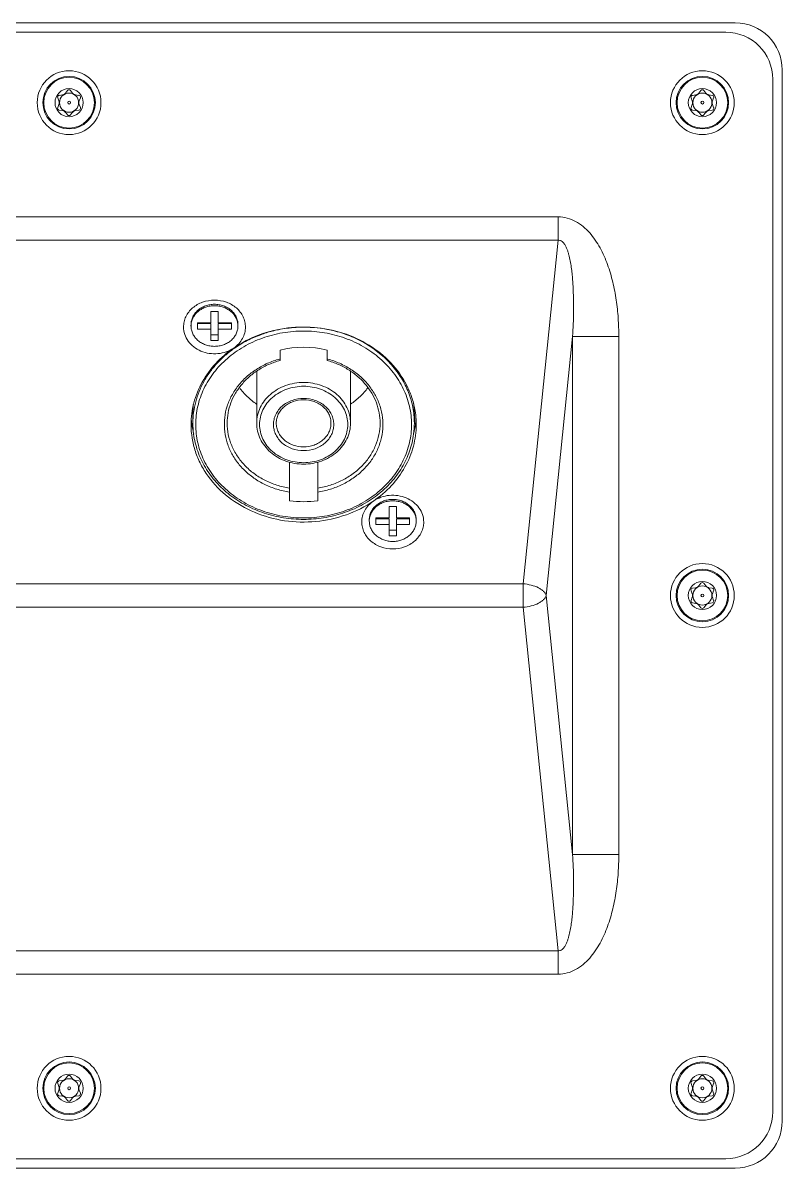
# Model space of a CAD drawing. Header units: millimetres. Extents: x 0 to 2525, y 0 to 1785.
# Drawn here: x 2015.7 to 2096.6, y 1169.6 to 1291.6 of the extents above; entities that cross this region are included whole.
import ezdxf

# ---------------------------------------------------------------- set-up
doc = ezdxf.new("R2010")
doc.units = ezdxf.units.MM
doc.header["$LTSCALE"] = 0.1
doc.layers.get('0').update_dxf_attribs({"lineweight": 13})

msp = doc.modelspace()

# ---------------------------------------------------------------- linework, layer by layer
at = {"lineweight": 9}
for p, q in [((2091.62, 1291.6), (1949.62, 1291.6)), ((2090.62, 1290.6), (1950.62, 1290.6)), ((2096.62, 1174.6), (2096.62, 1286.6)), ((2095.62, 1175.6), (2095.62, 1285.6)), ((2019.54, 1283.28), (2019.41, 1283.61)), ((2019.57, 1283.88), (2019.92, 1283.93)), ((2020.24, 1284.12), (2020.46, 1284.4)), ((2020.77, 1284.4), (2020.99, 1284.12)), ((2021.31, 1283.93), (2021.66, 1283.88)), ((2021.82, 1283.61), (2021.69, 1283.28)), ((2087.04, 1283.28), (2086.91, 1283.61)), ((2087.07, 1283.88), (2087.42, 1283.93)), ((2087.74, 1284.12), (2087.96, 1284.4)), ((2088.27, 1284.4), (2088.49, 1284.12)), ((2088.81, 1283.93), (2089.16, 1283.88)), ((2089.32, 1283.61), (2089.19, 1283.28)), ((2019.41, 1282.58), (2019.54, 1282.91)), ((2019.92, 1282.26), (2019.57, 1282.31)), ((2021.66, 1282.31), (2021.31, 1282.26)), ((2021.69, 1282.91), (2021.82, 1282.58)), ((2086.91, 1282.58), (2087.04, 1282.91)), ((2087.42, 1282.26), (2087.07, 1282.31)), ((2089.16, 1282.31), (2088.81, 1282.26)), ((2089.19, 1282.91), (2089.32, 1282.58)), ((2020.46, 1281.8), (2020.24, 1282.07)), ((2020.99, 1282.07), (2020.77, 1281.8)), ((2087.96, 1281.8), (2087.74, 1282.07)), ((2088.49, 1282.07), (2088.27, 1281.8)), ((1968.49, 1270.94), (2072.74, 1270.94)), ((2072.74, 1270.94), (2072.74, 1268.44)), ((1968.49, 1268.44), (2072.74, 1268.44)), ((2069.02, 1231.85), (2072.74, 1268.44)), ((2035.72, 1259.65), (2035.72, 1260.86)), ((2035.72, 1260.86), (2036.52, 1260.86)), ((2036.52, 1260.86), (2036.52, 1259.65)), ((2033.62, 1259.3), (2033.62, 1259.45)), ((2034.32, 1258.96), (2034.32, 1259.65)), ((2034.32, 1259.65), (2035.72, 1259.65)), ((2034.32, 1259.56), (2035.72, 1259.56)), ((2035.72, 1257.75), (2035.72, 1259.56)), ((2036.52, 1259.65), (2037.92, 1259.65)), ((2036.52, 1259.56), (2036.52, 1257.75)), ((2036.52, 1259.56), (2037.92, 1259.56)), ((2037.92, 1259.65), (2037.92, 1258.96)), ((2038.62, 1259.3), (2038.62, 1259.45)), ((2035.72, 1258.96), (2034.32, 1258.96)), ((2035.72, 1258.35), (2036.52, 1258.35)), ((2037.92, 1258.96), (2036.52, 1258.96)), ((2071.48, 1230.6), (2074.29, 1258.19)), ((2074.29, 1258.19), (2074.29, 1203)), ((2079.21, 1258.19), (2074.29, 1258.19)), ((2079.21, 1258.19), (2079.21, 1203)), ((2036.52, 1257.75), (2035.72, 1257.75)), ((2043.12, 1255.64), (2043.12, 1256.75)), ((2048.12, 1255.64), (2048.12, 1256.75)), ((2040.62, 1248.96), (2040.62, 1254.48)), ((2050.62, 1248.96), (2050.62, 1254.48)), ((2033.82, 1248.96), (2033.82, 1250.06)), ((2057.42, 1248.96), (2057.42, 1250.06)), ((2044.12, 1240.69), (2044.12, 1244.8)), ((2047.12, 1240.69), (2047.12, 1244.8)), ((2054.72, 1238.87), (2054.72, 1240.08)), ((2054.72, 1240.08), (2055.52, 1240.08)), ((2055.52, 1240.08), (2055.52, 1238.87)), ((2052.62, 1238.52), (2052.62, 1238.67)), ((2053.32, 1238.17), (2053.32, 1238.87)), ((2053.32, 1238.87), (2054.72, 1238.87)), ((2053.32, 1238.77), (2054.72, 1238.77)), ((2054.72, 1236.96), (2054.72, 1238.77)), ((2055.52, 1238.87), (2056.92, 1238.87)), ((2055.52, 1238.77), (2056.92, 1238.77)), ((2055.52, 1238.77), (2055.52, 1236.96)), ((2056.92, 1238.87), (2056.92, 1238.17)), ((2057.62, 1238.52), (2057.62, 1238.67)), ((2054.72, 1238.17), (2053.32, 1238.17)), ((2054.72, 1237.56), (2055.52, 1237.56)), ((2056.92, 1238.17), (2055.52, 1238.17)), ((2055.52, 1236.96), (2054.72, 1236.96)), ((2069.02, 1231.85), (1972.21, 1231.85)), ((2069.02, 1229.35), (2069.02, 1231.85)), ((2087.04, 1230.78), (2086.91, 1231.11)), ((2087.07, 1231.38), (2087.42, 1231.43)), ((2087.74, 1231.62), (2087.96, 1231.9)), ((2088.27, 1231.9), (2088.49, 1231.62)), ((2088.81, 1231.43), (2089.16, 1231.38)), ((2089.32, 1231.11), (2089.19, 1230.78)), ((2074.29, 1203), (2071.48, 1230.6)), ((2086.91, 1230.08), (2087.04, 1230.41)), ((2087.42, 1229.76), (2087.07, 1229.81)), ((2089.16, 1229.81), (2088.81, 1229.76)), ((2089.19, 1230.41), (2089.32, 1230.08)), ((2069.02, 1229.35), (1972.21, 1229.35)), ((2072.74, 1192.76), (2069.02, 1229.35)), ((2087.96, 1229.3), (2087.74, 1229.57)), ((2088.49, 1229.57), (2088.27, 1229.3)), ((2079.21, 1203), (2074.29, 1203)), ((2072.74, 1192.76), (1968.49, 1192.76)), ((2072.74, 1190.26), (2072.74, 1192.76)), ((2072.74, 1190.26), (1968.49, 1190.26)), ((2019.54, 1178.28), (2019.41, 1178.61)), ((2019.57, 1178.88), (2019.92, 1178.93)), ((2020.24, 1179.12), (2020.46, 1179.4)), ((2020.77, 1179.4), (2020.99, 1179.12)), ((2021.31, 1178.93), (2021.66, 1178.88)), ((2021.82, 1178.61), (2021.69, 1178.28)), ((2087.04, 1178.28), (2086.91, 1178.61)), ((2087.07, 1178.88), (2087.42, 1178.93)), ((2087.74, 1179.12), (2087.96, 1179.4)), ((2088.27, 1179.4), (2088.49, 1179.12)), ((2088.81, 1178.93), (2089.16, 1178.88)), ((2089.32, 1178.61), (2089.19, 1178.28)), ((2019.41, 1177.58), (2019.54, 1177.91)), ((2019.92, 1177.26), (2019.57, 1177.31)), ((2021.66, 1177.31), (2021.31, 1177.26)), ((2021.69, 1177.91), (2021.82, 1177.58)), ((2086.91, 1177.58), (2087.04, 1177.91)), ((2087.42, 1177.26), (2087.07, 1177.31)), ((2089.16, 1177.31), (2088.81, 1177.26)), ((2089.19, 1177.91), (2089.32, 1177.58)), ((2020.46, 1176.8), (2020.24, 1177.07)), ((2020.99, 1177.07), (2020.77, 1176.8)), ((2087.96, 1176.8), (2087.74, 1177.07)), ((2088.49, 1177.07), (2088.27, 1176.8)), ((1950.62, 1170.6), (2090.62, 1170.6)), ((1949.62, 1169.6), (2091.62, 1169.6))]:
    msp.add_line(p, q, dxfattribs=at)
for centre, radius in [((2020.62, 1283.1), 3.4), ((2020.62, 1283.1), 2.8), ((2088.12, 1283.1), 3.4), ((2088.12, 1283.1), 2.8), ((2020.62, 1283.1), 2.7), ((2088.12, 1283.1), 2.7), ((2020.62, 1283.1), 1.5), ((2020.62, 1283.1), 1.02), ((2088.12, 1283.1), 1.5), ((2088.12, 1283.1), 1.02), ((2020.62, 1283.1), 0.15), ((2088.12, 1283.1), 0.15), ((2088.12, 1230.6), 3.4), ((2088.12, 1230.6), 2.8), ((2088.12, 1230.6), 2.7), ((2088.12, 1230.6), 1.5), ((2088.12, 1230.6), 1.02), ((2088.12, 1230.6), 0.15), ((2020.62, 1178.1), 3.4), ((2088.12, 1178.1), 3.4), ((2020.62, 1178.1), 2.8), ((2020.62, 1178.1), 2.7), ((2088.12, 1178.1), 2.8), ((2088.12, 1178.1), 2.7), ((2020.62, 1178.1), 1.5), ((2020.62, 1178.1), 1.02), ((2088.12, 1178.1), 1.5), ((2088.12, 1178.1), 1.02), ((2020.62, 1178.1), 0.15), ((2088.12, 1178.1), 0.15)]:
    msp.add_circle(centre, radius, dxfattribs=at)
for centre, radius, start, end in [((2091.62, 1286.6), 5, 0, 90), ((2090.62, 1285.6), 5, 0, 90), ((2019.6, 1283.69), 0.2, 98.262, 201.738), ((2019.85, 1284.43), 0.5, 278.262, 321.738), ((2020.62, 1284.27), 0.2, 38.262, 141.738), ((2021.39, 1284.43), 0.5, 218.262, 261.738), ((2021.64, 1283.69), 0.2, 338.262, 81.738), ((2087.1, 1283.69), 0.2, 98.262, 201.738), ((2087.35, 1284.43), 0.5, 278.262, 321.738), ((2088.12, 1284.27), 0.2, 38.262, 141.738), ((2088.89, 1284.43), 0.5, 218.262, 261.738), ((2089.14, 1283.69), 0.2, 338.262, 81.738), ((2019.6, 1282.51), 0.2, 158.262, 261.738), ((2019.08, 1283.1), 0.5, 338.262, 21.738), ((2019.85, 1281.76), 0.5, 38.262, 81.738), ((2021.39, 1281.76), 0.5, 98.262, 141.738), ((2022.16, 1283.1), 0.5, 158.262, 201.738), ((2021.64, 1282.51), 0.2, 278.262, 21.738), ((2087.1, 1282.51), 0.2, 158.262, 261.738), ((2086.58, 1283.1), 0.5, 338.262, 21.738), ((2087.35, 1281.76), 0.5, 38.262, 81.738), ((2088.89, 1281.76), 0.5, 98.262, 141.738), ((2089.66, 1283.1), 0.5, 158.262, 201.738), ((2089.14, 1282.51), 0.2, 278.262, 21.738), ((2020.62, 1281.92), 0.2, 218.262, 321.738), ((2088.12, 1281.92), 0.2, 218.262, 321.738), ((2035.49, 1259.3), 1.88, 175.4346, 179.9959), ((2036.74, 1259.3), 1.88, 0.0041, 4.5654), ((2045.6, 1245.73), 13.45, 97.6475, 101.4489), ((2045.62, 1245.58), 13.6, 89.138, 97.6392), ((2045.62, 1245.58), 13.6, 85.1241, 89.1419), ((2045.63, 1245.68), 13.51, 80.0076, 85.1281), ((2045.48, 1246.2), 12.96, 107.201, 109.9721), ((2045.56, 1245.93), 13.25, 101.4515, 107.186), ((2045.66, 1245.85), 13.33, 76.6035, 80.0088), ((2044.88, 1247.36), 11.66, 124.6302, 124.945), ((2045.62, 1246.12), 10.92, 76.7672, 103.2328), ((2045.55, 1246.73), 9.39, 105.0149, 105.34), ((2045.68, 1246.73), 9.39, 74.66, 74.9851), ((2042.69, 1250.06), 8.87, 174.3788, 179.9933), ((2048.54, 1250.06), 8.87, 0.0079, 6.1408), ((2042.67, 1250.07), 9.06, 183.7109, 187.0995), ((2048.57, 1248.81), 9.05, 1.1093, 8.0456), ((2048.56, 1250.07), 9.06, 352.9008, 356.0466), ((2042.71, 1250.07), 9.09, 187.098, 187.889), ((2042.76, 1250.08), 9.14, 187.8956, 194.4445), ((2042.77, 1248.96), 8.96, 180.0105, 187.4724), ((2048.48, 1250.08), 9.14, 345.5551, 352.1044), ((2048.48, 1248.96), 8.94, 352.5205, 359.9961), ((2048.53, 1250.07), 9.09, 352.111, 352.902), ((2048.66, 1248.81), 8.95, 0.0003, 1.0979), ((2045.62, 1251.54), 10.95, 262.1281, 277.8719), ((2054.49, 1238.52), 1.88, 175.4346, 179.9959), ((2055.74, 1238.52), 1.88, 0.0041, 4.5654), ((2087.1, 1231.19), 0.2, 98.262, 201.738), ((2087.35, 1231.93), 0.5, 278.262, 321.738), ((2088.12, 1231.77), 0.2, 38.262, 141.738), ((2088.89, 1231.93), 0.5, 218.262, 261.738), ((2089.14, 1231.19), 0.2, 338.262, 81.738), ((2087.1, 1230.01), 0.2, 158.262, 261.738), ((2086.58, 1230.6), 0.5, 338.262, 21.738), ((2089.66, 1230.6), 0.5, 158.262, 201.738), ((2089.14, 1230.01), 0.2, 278.262, 21.738), ((2087.35, 1229.26), 0.5, 38.262, 81.738), ((2088.12, 1229.42), 0.2, 218.262, 321.738), ((2088.89, 1229.26), 0.5, 98.262, 141.738), ((2019.6, 1178.69), 0.2, 98.262, 201.738), ((2019.85, 1179.43), 0.5, 278.262, 321.738), ((2020.62, 1179.27), 0.2, 38.262, 141.738), ((2021.39, 1179.43), 0.5, 218.262, 261.738), ((2021.64, 1178.69), 0.2, 338.262, 81.738), ((2087.1, 1178.69), 0.2, 98.262, 201.738), ((2087.35, 1179.43), 0.5, 278.262, 321.738), ((2088.12, 1179.27), 0.2, 38.262, 141.738), ((2088.89, 1179.43), 0.5, 218.262, 261.738), ((2089.14, 1178.69), 0.2, 338.262, 81.738), ((2019.6, 1177.51), 0.2, 158.262, 261.738), ((2019.08, 1178.1), 0.5, 338.262, 21.738), ((2022.16, 1178.1), 0.5, 158.262, 201.738), ((2021.64, 1177.51), 0.2, 278.262, 21.738), ((2087.1, 1177.51), 0.2, 158.262, 261.738), ((2086.58, 1178.1), 0.5, 338.262, 21.738), ((2089.66, 1178.1), 0.5, 158.262, 201.738), ((2089.14, 1177.51), 0.2, 278.262, 21.738), ((2019.85, 1176.76), 0.5, 38.262, 81.738), ((2020.62, 1176.92), 0.2, 218.262, 321.738), ((2021.39, 1176.76), 0.5, 98.262, 141.738), ((2087.35, 1176.76), 0.5, 38.262, 81.738), ((2088.12, 1176.92), 0.2, 218.262, 321.738), ((2088.89, 1176.76), 0.5, 98.262, 141.738), ((2090.62, 1175.6), 5, 270, 0), ((2091.62, 1174.6), 5, 270, 0)]:
    msp.add_arc(centre, radius, start, end, dxfattribs=at)
for points, knots in [([(2072.74, 1270.94), (2073.07, 1270.94), (2073.72, 1270.85), (2074.63, 1270.48), (2075.43, 1269.92), (2076.36, 1269.01), (2077.26, 1267.65), (2078.05, 1265.86), (2078.6, 1263.99), (2078.96, 1262.08), (2079.17, 1260.14), (2079.21, 1258.84), (2079.21, 1258.19)], [0, 0, 0, 0, 0.06244, 0.124906, 0.187412, 0.249938, 0.37482, 0.499811, 0.624839, 0.749886, 0.87494, 1, 1, 1, 1]), ([(2072.74, 1268.44), (2072.8, 1268.45), (2072.92, 1268.44), (2073.09, 1268.38), (2073.23, 1268.27), (2073.39, 1268.09), (2073.54, 1267.85), (2073.68, 1267.54), (2073.79, 1267.22), (2073.91, 1266.79), (2074.04, 1266.24), (2074.15, 1265.57), (2074.23, 1264.9), (2074.29, 1264.23), (2074.35, 1263.34), (2074.39, 1262.22), (2074.4, 1260.88), (2074.36, 1259.53), (2074.32, 1258.64), (2074.29, 1258.19)], [0, 0, 0, 0, 0.016479, 0.032858, 0.049132, 0.065173, 0.096917, 0.128432, 0.159817, 0.191127, 0.253595, 0.315958, 0.378254, 0.440508, 0.502731, 0.627109, 0.751435, 0.875728, 1, 1, 1, 1]), ([(2032.82, 1259.2), (2032.82, 1259.39), (2032.86, 1259.77), (2033.05, 1260.31), (2033.36, 1260.81), (2033.92, 1261.4), (2034.84, 1261.92), (2036.12, 1262.13), (2037.39, 1261.92), (2038.32, 1261.4), (2038.87, 1260.81), (2039.18, 1260.31), (2039.37, 1259.77), (2039.42, 1259.39), (2039.42, 1259.2)], [0, 0, 0, 0, 0.058122, 0.11703, 0.177187, 0.239019, 0.367201, 0.5, 0.632799, 0.760982, 0.822813, 0.882971, 0.941878, 1, 1, 1, 1]), ([(2033.62, 1259.45), (2033.62, 1259.53), (2033.62, 1259.67), (2033.66, 1259.88), (2033.72, 1260.08), (2033.83, 1260.35), (2034.03, 1260.67), (2034.34, 1261), (2034.72, 1261.27), (2035.16, 1261.47), (2035.63, 1261.59), (2035.95, 1261.62), (2036.12, 1261.62)], [0, 0, 0, 0, 0.05801, 0.116205, 0.174759, 0.233833, 0.35388, 0.477239, 0.604085, 0.734072, 0.866403, 1, 1, 1, 1]), ([(2036.12, 1261.62), (2036.28, 1261.62), (2036.61, 1261.59), (2037.08, 1261.47), (2037.51, 1261.27), (2037.89, 1261), (2038.21, 1260.67), (2038.4, 1260.35), (2038.51, 1260.08), (2038.57, 1259.88), (2038.61, 1259.67), (2038.62, 1259.53), (2038.62, 1259.45)], [0, 0, 0, 0, 0.133597, 0.265928, 0.395915, 0.522761, 0.64612, 0.766167, 0.825241, 0.883795, 0.94199, 1, 1, 1, 1]), ([(2036.12, 1261.47), (2035.96, 1261.47), (2035.73, 1261.45), (2035.42, 1261.39), (2035.13, 1261.3), (2034.78, 1261.15), (2034.41, 1260.9), (2034.09, 1260.6), (2033.85, 1260.25), (2033.69, 1259.86), (2033.63, 1259.59), (2033.62, 1259.45)], [0, 0, 0, 0, 0.133195, 0.199482, 0.265346, 0.395229, 0.522195, 0.64586, 0.766285, 0.884002, 1, 1, 1, 1]), ([(2038.61, 1259.45), (2038.6, 1259.59), (2038.55, 1259.86), (2038.38, 1260.25), (2038.14, 1260.6), (2037.83, 1260.9), (2037.45, 1261.15), (2037.11, 1261.3), (2036.81, 1261.39), (2036.51, 1261.45), (2036.27, 1261.47), (2036.12, 1261.47)], [0, 0, 0, 0, 0.115998, 0.233715, 0.35414, 0.477805, 0.604771, 0.734654, 0.800518, 0.866805, 1, 1, 1, 1]), ([(2038.17, 1256.96), (2037.92, 1256.79), (2037.38, 1256.52), (2036.48, 1256.33), (2035.56, 1256.35), (2034.67, 1256.59), (2033.9, 1257.04), (2033.29, 1257.65), (2032.91, 1258.39), (2032.82, 1258.94), (2032.82, 1259.2)], [0, 0, 0, 0, 0.127505, 0.258216, 0.389927, 0.52011, 0.646633, 0.768353, 0.885553, 1, 1, 1, 1]), ([(2033.62, 1259.3), (2033.62, 1259.16), (2033.64, 1258.95), (2033.72, 1258.67), (2033.83, 1258.41), (2034.03, 1258.09), (2034.34, 1257.76), (2034.72, 1257.49), (2035.16, 1257.29), (2035.63, 1257.17), (2035.95, 1257.14), (2036.12, 1257.14)], [0, 0, 0, 0, 0.116045, 0.174608, 0.233691, 0.353761, 0.477142, 0.604011, 0.734021, 0.866377, 1, 1, 1, 1]), ([(2036.12, 1257.14), (2036.28, 1257.14), (2036.61, 1257.17), (2037.08, 1257.29), (2037.51, 1257.49), (2037.89, 1257.76), (2038.21, 1258.09), (2038.4, 1258.41), (2038.51, 1258.67), (2038.59, 1258.95), (2038.62, 1259.16), (2038.62, 1259.3)], [0, 0, 0, 0, 0.133623, 0.265979, 0.395989, 0.522858, 0.646239, 0.766309, 0.825392, 0.883955, 1, 1, 1, 1]), ([(2057.53, 1250.07), (2057.46, 1250.53), (2057.26, 1251.44), (2056.59, 1253.2), (2055.23, 1255.23), (2052.96, 1257.18), (2050.19, 1258.55), (2047.12, 1259.24), (2043.94, 1259.22), (2040.88, 1258.49), (2039.01, 1257.54), (2038.17, 1256.96)], [0, 0, 0, 0, 0.057219, 0.11501, 0.233048, 0.355589, 0.482481, 0.612447, 0.743481, 0.873311, 1, 1, 1, 1]), ([(2039.42, 1259.2), (2039.42, 1258.99), (2039.36, 1258.56), (2039.11, 1257.94), (2038.71, 1257.4), (2038.36, 1257.09), (2038.17, 1256.96)], [0, 0, 0, 0, 0.241688, 0.487237, 0.739599, 1, 1, 1, 1]), ([(2057.12, 1248.81), (2057.12, 1249.46), (2056.97, 1250.78), (2056.3, 1252.67), (2055.22, 1254.4), (2053.78, 1255.92), (2052.02, 1257.16), (2050.03, 1258.08), (2047.86, 1258.64), (2045.62, 1258.84), (2043.37, 1258.64), (2041.21, 1258.08), (2039.21, 1257.16), (2037.46, 1255.92), (2036.01, 1254.4), (2034.93, 1252.67), (2034.27, 1250.78), (2034.12, 1249.46), (2034.12, 1248.81)], [0, 0, 0, 0, 0.058032, 0.116776, 0.176822, 0.238524, 0.301971, 0.366987, 0.433179, 0.5, 0.566821, 0.633013, 0.698029, 0.761476, 0.823178, 0.883224, 0.941968, 1, 1, 1, 1]), ([(2041.05, 1258.38), (2040.55, 1258.2), (2039.59, 1257.79), (2038.69, 1257.25), (2038.26, 1256.95)], [0, 0, 0, 0, 0.504034, 1, 1, 1, 1]), ([(2057.42, 1248.96), (2057.42, 1249.52), (2057.31, 1250.63), (2056.84, 1252.26), (2056.07, 1253.79), (2055.03, 1255.2), (2053.74, 1256.44), (2052.49, 1257.3), (2051.41, 1257.88), (2050.26, 1258.39), (2049.36, 1258.67), (2048.75, 1258.82)], [0, 0, 0, 0, 0.117632, 0.236269, 0.3568, 0.479867, 0.605823, 0.734701, 0.800211, 0.866329, 1, 1, 1, 1]), ([(2038.17, 1256.96), (2037.48, 1256.49), (2036.2, 1255.4), (2034.74, 1253.41), (2033.82, 1251.17), (2033.62, 1249.59), (2033.62, 1248.81)], [0, 0, 0, 0, 0.260558, 0.512867, 0.75836, 1, 1, 1, 1]), ([(2038.21, 1256.92), (2037.87, 1256.68), (2037.22, 1256.17), (2036.35, 1255.32), (2035.59, 1254.39), (2034.95, 1253.39), (2034.45, 1252.33), (2034.09, 1251.23), (2033.87, 1250.1), (2033.82, 1249.34), (2033.82, 1248.96)], [0, 0, 0, 0, 0.131205, 0.260338, 0.387422, 0.512587, 0.636065, 0.758171, 0.879348, 1, 1, 1, 1]), ([(2044.12, 1241.61), (2043.66, 1241.68), (2042.76, 1241.89), (2041.48, 1242.39), (2040.31, 1243.07), (2039.29, 1243.91), (2038.44, 1244.88), (2037.79, 1245.96), (2037.35, 1247.13), (2037.15, 1248.34), (2037.17, 1249.56), (2037.43, 1250.77), (2037.92, 1251.91), (2038.62, 1252.97), (2039.51, 1253.92), (2040.39, 1254.58), (2041.16, 1255.04), (2041.97, 1255.44), (2042.62, 1255.67), (2043.07, 1255.79)], [0, 0, 0, 0, 0.067165, 0.133428, 0.198459, 0.262052, 0.324146, 0.384848, 0.444428, 0.503297, 0.561959, 0.620948, 0.680751, 0.741752, 0.804183, 0.868114, 0.900639, 0.933497, 1, 1, 1, 1]), ([(2043.12, 1255.64), (2042.71, 1255.53), (2041.92, 1255.25), (2040.82, 1254.67), (2039.84, 1253.96), (2039.01, 1253.11), (2038.33, 1252.17), (2037.84, 1251.15), (2037.53, 1250.07), (2037.47, 1249.33), (2037.47, 1248.96)], [0, 0, 0, 0, 0.134299, 0.266215, 0.395275, 0.521239, 0.64417, 0.764447, 0.882751, 1, 1, 1, 1]), ([(2048.17, 1255.79), (2048.61, 1255.67), (2049.26, 1255.44), (2050.08, 1255.04), (2050.85, 1254.58), (2051.72, 1253.92), (2052.61, 1252.97), (2053.31, 1251.91), (2053.8, 1250.77), (2054.06, 1249.56), (2054.09, 1248.34), (2053.88, 1247.13), (2053.44, 1245.96), (2052.79, 1244.88), (2051.94, 1243.91), (2050.92, 1243.07), (2049.75, 1242.39), (2048.47, 1241.89), (2047.57, 1241.68), (2047.12, 1241.61)], [0, 0, 0, 0, 0.066504, 0.099361, 0.131886, 0.195817, 0.258248, 0.319249, 0.379052, 0.438041, 0.496703, 0.555572, 0.615152, 0.675854, 0.737948, 0.801541, 0.866572, 0.932835, 1, 1, 1, 1]), ([(2053.77, 1248.96), (2053.77, 1249.33), (2053.7, 1250.07), (2053.4, 1251.15), (2052.9, 1252.17), (2052.23, 1253.11), (2051.39, 1253.96), (2050.41, 1254.67), (2049.31, 1255.25), (2048.52, 1255.53), (2048.12, 1255.64)], [0, 0, 0, 0, 0.117249, 0.235553, 0.35583, 0.478761, 0.604725, 0.733785, 0.865701, 1, 1, 1, 1]), ([(2050.62, 1248.96), (2050.62, 1249.25), (2050.55, 1249.82), (2050.26, 1250.64), (2049.79, 1251.39), (2049.17, 1252.05), (2048.4, 1252.59), (2047.24, 1253.13), (2045.62, 1253.4), (2043.99, 1253.13), (2042.83, 1252.59), (2042.07, 1252.05), (2041.44, 1251.39), (2040.97, 1250.64), (2040.68, 1249.82), (2040.62, 1249.25), (2040.62, 1248.96)], [0, 0, 0, 0, 0.058089, 0.116891, 0.176996, 0.238759, 0.302267, 0.367347, 0.5, 0.632653, 0.697733, 0.761241, 0.823004, 0.883109, 0.941911, 1, 1, 1, 1]), ([(2038.77, 1252.74), (2039.02, 1252.4), (2039.59, 1251.76), (2040.26, 1251.23), (2040.61, 1250.99)], [0, 0, 0, 0, 0.49396, 1, 1, 1, 1]), ([(2050.32, 1248.81), (2050.32, 1249.08), (2050.26, 1249.62), (2049.98, 1250.39), (2049.54, 1251.1), (2048.95, 1251.72), (2048.24, 1252.22), (2047.14, 1252.73), (2045.62, 1252.99), (2044.09, 1252.73), (2043, 1252.22), (2042.28, 1251.72), (2041.69, 1251.1), (2041.25, 1250.39), (2040.98, 1249.62), (2040.92, 1249.08), (2040.92, 1248.81)], [0, 0, 0, 0, 0.058089, 0.116891, 0.176996, 0.238759, 0.302267, 0.367347, 0.5, 0.632653, 0.697733, 0.761241, 0.823004, 0.883109, 0.941911, 1, 1, 1, 1]), ([(2050.62, 1250.99), (2050.98, 1251.23), (2051.65, 1251.76), (2052.21, 1252.4), (2052.46, 1252.73)], [0, 0, 0, 0, 0.506024, 1, 1, 1, 1]), ([(2042.4, 1248.81), (2042.4, 1248.99), (2042.44, 1249.36), (2042.63, 1249.89), (2042.93, 1250.38), (2043.33, 1250.8), (2043.82, 1251.15), (2044.57, 1251.49), (2045.62, 1251.67), (2046.66, 1251.49), (2047.41, 1251.15), (2047.9, 1250.8), (2048.3, 1250.38), (2048.61, 1249.89), (2048.79, 1249.36), (2048.83, 1248.99), (2048.83, 1248.81)], [0, 0, 0, 0, 0.058085, 0.116892, 0.176995, 0.238758, 0.302267, 0.367347, 0.5, 0.632653, 0.697733, 0.761242, 0.823005, 0.883108, 0.941915, 1, 1, 1, 1]), ([(2048.53, 1248.96), (2048.53, 1249.12), (2048.5, 1249.45), (2048.33, 1249.92), (2048.06, 1250.35), (2047.7, 1250.73), (2047.25, 1251.04), (2046.57, 1251.35), (2045.62, 1251.51), (2044.66, 1251.35), (2043.98, 1251.04), (2043.54, 1250.73), (2043.17, 1250.35), (2042.9, 1249.92), (2042.74, 1249.45), (2042.7, 1249.12), (2042.7, 1248.96)], [0, 0, 0, 0, 0.056894, 0.114741, 0.174266, 0.235904, 0.299715, 0.365445, 0.499998, 0.634551, 0.700282, 0.764093, 0.825732, 0.885259, 0.943106, 1, 1, 1, 1]), ([(2033.62, 1248.81), (2033.62, 1248.33), (2033.7, 1247.35), (2034.05, 1245.92), (2034.63, 1244.55), (2035.7, 1242.82), (2037.55, 1240.93), (2040.37, 1239.32), (2043.57, 1238.43), (2046.93, 1238.35), (2050.19, 1239.06), (2052.17, 1240.05), (2053.06, 1240.66)], [0, 0, 0, 0, 0.057173, 0.114748, 0.172992, 0.232205, 0.35384, 0.480272, 0.610364, 0.741989, 0.872611, 1, 1, 1, 1]), ([(2034.12, 1248.81), (2034.12, 1248.16), (2034.27, 1246.84), (2034.93, 1244.96), (2036.01, 1243.22), (2037.46, 1241.71), (2039.21, 1240.46), (2041.21, 1239.55), (2043.37, 1238.98), (2045.62, 1238.79), (2047.86, 1238.98), (2050.03, 1239.55), (2052.02, 1240.46), (2053.78, 1241.71), (2055.22, 1243.22), (2056.3, 1244.96), (2056.97, 1246.84), (2057.12, 1248.16), (2057.12, 1248.81)], [0, 0, 0, 0, 0.058032, 0.116776, 0.176822, 0.238524, 0.301971, 0.366987, 0.433179, 0.5, 0.566821, 0.633013, 0.698029, 0.761476, 0.823178, 0.883224, 0.941968, 1, 1, 1, 1]), ([(2037.47, 1248.96), (2037.47, 1248.55), (2037.55, 1247.73), (2037.92, 1246.54), (2038.52, 1245.43), (2039.33, 1244.42), (2040.32, 1243.55), (2041.28, 1242.96), (2042.11, 1242.58), (2042.98, 1242.26), (2043.66, 1242.1), (2044.12, 1242.02)], [0, 0, 0, 0, 0.117091, 0.235316, 0.355645, 0.478756, 0.604964, 0.734209, 0.7999, 0.866182, 1, 1, 1, 1]), ([(2050.62, 1248.96), (2050.62, 1248.67), (2050.55, 1248.09), (2050.26, 1247.26), (2049.79, 1246.5), (2049.16, 1245.84), (2048.39, 1245.29), (2047.23, 1244.76), (2045.62, 1244.48), (2044, 1244.76), (2042.84, 1245.29), (2042.08, 1245.84), (2041.45, 1246.5), (2040.97, 1247.26), (2040.68, 1248.09), (2040.62, 1248.67), (2040.62, 1248.96)], [0, 0, 0, 0, 0.058712, 0.118021, 0.178432, 0.240266, 0.303619, 0.368357, 0.500001, 0.631645, 0.696383, 0.759736, 0.821569, 0.88198, 0.941289, 1, 1, 1, 1]), ([(2040.92, 1248.81), (2040.92, 1248.55), (2040.98, 1248.01), (2041.25, 1247.24), (2041.69, 1246.53), (2042.28, 1245.91), (2043, 1245.4), (2044.09, 1244.9), (2045.62, 1244.64), (2047.14, 1244.9), (2048.24, 1245.4), (2048.95, 1245.91), (2049.54, 1246.53), (2049.98, 1247.24), (2050.26, 1248.01), (2050.32, 1248.55), (2050.32, 1248.81)], [0, 0, 0, 0, 0.058089, 0.116891, 0.176996, 0.238759, 0.302267, 0.367347, 0.5, 0.632653, 0.697733, 0.761241, 0.823004, 0.883109, 0.941911, 1, 1, 1, 1]), ([(2048.83, 1248.81), (2048.83, 1248.63), (2048.79, 1248.26), (2048.61, 1247.73), (2048.3, 1247.25), (2047.9, 1246.82), (2047.41, 1246.48), (2046.66, 1246.13), (2045.62, 1245.96), (2044.57, 1246.13), (2043.82, 1246.48), (2043.33, 1246.82), (2042.93, 1247.25), (2042.63, 1247.73), (2042.44, 1248.26), (2042.4, 1248.63), (2042.4, 1248.81)], [0, 0, 0, 0, 0.058085, 0.116892, 0.176995, 0.238758, 0.302267, 0.367347, 0.5, 0.632653, 0.697733, 0.761242, 0.823005, 0.883108, 0.941915, 1, 1, 1, 1]), ([(2048.53, 1248.96), (2048.53, 1248.8), (2048.5, 1248.46), (2048.33, 1247.98), (2048.05, 1247.54), (2047.69, 1247.16), (2047.24, 1246.85), (2046.56, 1246.53), (2045.62, 1246.37), (2044.67, 1246.53), (2043.99, 1246.85), (2043.55, 1247.16), (2043.18, 1247.54), (2042.91, 1247.98), (2042.74, 1248.46), (2042.7, 1248.8), (2042.7, 1248.96)], [0, 0, 0, 0, 0.058086, 0.116893, 0.176996, 0.238759, 0.302267, 0.367347, 0.5, 0.632653, 0.697733, 0.761241, 0.823004, 0.883107, 0.941914, 1, 1, 1, 1]), ([(2053.77, 1248.96), (2053.77, 1248.55), (2053.68, 1247.73), (2053.32, 1246.54), (2052.72, 1245.43), (2051.91, 1244.42), (2050.91, 1243.55), (2049.95, 1242.96), (2049.13, 1242.58), (2048.26, 1242.26), (2047.58, 1242.1), (2047.12, 1242.02)], [0, 0, 0, 0, 0.117091, 0.235316, 0.355645, 0.478756, 0.604964, 0.734209, 0.7999, 0.866182, 1, 1, 1, 1]), ([(2053.06, 1240.66), (2053.76, 1241.14), (2055.03, 1242.23), (2056.49, 1244.22), (2057.41, 1246.45), (2057.62, 1248.03), (2057.62, 1248.81)], [0, 0, 0, 0, 0.260558, 0.512867, 0.75836, 1, 1, 1, 1]), ([(2057.34, 1247.8), (2057.26, 1247.18), (2056.96, 1245.94), (2056.14, 1244.19), (2054.97, 1242.61), (2053.49, 1241.24), (2051.76, 1240.13), (2049.82, 1239.32), (2047.75, 1238.82), (2045.62, 1238.65), (2043.48, 1238.82), (2041.41, 1239.32), (2039.48, 1240.13), (2037.74, 1241.24), (2036.27, 1242.61), (2035.1, 1244.19), (2034.27, 1245.94), (2033.97, 1247.18), (2033.89, 1247.8)], [0, 0, 0, 0, 0.058276, 0.117438, 0.177884, 0.239823, 0.303264, 0.368023, 0.433754, 0.500001, 0.566247, 0.631978, 0.696736, 0.760177, 0.822117, 0.882562, 0.941724, 1, 1, 1, 1]), ([(2052.62, 1238.67), (2052.62, 1238.74), (2052.62, 1238.88), (2052.66, 1239.09), (2052.72, 1239.3), (2052.83, 1239.57), (2053.03, 1239.89), (2053.34, 1240.21), (2053.72, 1240.48), (2054.16, 1240.68), (2054.63, 1240.81), (2054.95, 1240.83), (2055.12, 1240.83)], [0, 0, 0, 0, 0.05801, 0.116205, 0.174759, 0.233833, 0.35388, 0.477239, 0.604085, 0.734072, 0.866403, 1, 1, 1, 1]), ([(2053.06, 1240.66), (2053.31, 1240.83), (2053.86, 1241.1), (2054.75, 1241.3), (2055.68, 1241.27), (2056.56, 1241.03), (2057.33, 1240.59), (2057.94, 1239.97), (2058.33, 1239.23), (2058.42, 1238.69), (2058.42, 1238.42)], [0, 0, 0, 0, 0.127505, 0.258216, 0.389927, 0.52011, 0.646633, 0.768353, 0.885553, 1, 1, 1, 1]), ([(2055.12, 1240.83), (2055.28, 1240.83), (2055.61, 1240.81), (2056.08, 1240.68), (2056.51, 1240.48), (2056.89, 1240.21), (2057.21, 1239.89), (2057.4, 1239.57), (2057.51, 1239.3), (2057.57, 1239.09), (2057.61, 1238.88), (2057.62, 1238.74), (2057.62, 1238.67)], [0, 0, 0, 0, 0.133597, 0.265928, 0.395915, 0.522761, 0.64612, 0.766167, 0.825241, 0.883795, 0.94199, 1, 1, 1, 1]), ([(2051.82, 1238.42), (2051.82, 1238.63), (2051.87, 1239.07), (2052.12, 1239.68), (2052.53, 1240.23), (2052.87, 1240.53), (2053.06, 1240.66)], [0, 0, 0, 0, 0.241688, 0.487237, 0.739599, 1, 1, 1, 1]), ([(2055.12, 1240.68), (2054.96, 1240.68), (2054.73, 1240.67), (2054.42, 1240.6), (2054.13, 1240.52), (2053.78, 1240.36), (2053.41, 1240.12), (2053.09, 1239.81), (2052.85, 1239.46), (2052.69, 1239.08), (2052.63, 1238.8), (2052.62, 1238.67)], [0, 0, 0, 0, 0.133195, 0.199482, 0.265346, 0.395229, 0.522195, 0.64586, 0.766285, 0.884002, 1, 1, 1, 1]), ([(2057.61, 1238.67), (2057.6, 1238.8), (2057.55, 1239.08), (2057.38, 1239.46), (2057.14, 1239.81), (2056.83, 1240.12), (2056.45, 1240.36), (2056.11, 1240.52), (2055.81, 1240.6), (2055.51, 1240.67), (2055.27, 1240.68), (2055.12, 1240.68)], [0, 0, 0, 0, 0.115998, 0.233715, 0.35414, 0.477805, 0.604771, 0.734654, 0.800518, 0.866805, 1, 1, 1, 1]), ([(2058.42, 1238.42), (2058.42, 1238.23), (2058.37, 1237.86), (2058.18, 1237.31), (2057.87, 1236.82), (2057.32, 1236.23), (2056.39, 1235.7), (2055.12, 1235.49), (2053.84, 1235.7), (2052.92, 1236.23), (2052.36, 1236.82), (2052.05, 1237.31), (2051.86, 1237.86), (2051.82, 1238.23), (2051.82, 1238.42)], [0, 0, 0, 0, 0.058122, 0.11703, 0.177187, 0.239019, 0.367201, 0.5, 0.632799, 0.760982, 0.822813, 0.882971, 0.941878, 1, 1, 1, 1]), ([(2052.62, 1238.52), (2052.62, 1238.38), (2052.64, 1238.16), (2052.72, 1237.89), (2052.83, 1237.62), (2053.03, 1237.3), (2053.34, 1236.97), (2053.72, 1236.71), (2054.16, 1236.51), (2054.63, 1236.38), (2054.95, 1236.35), (2055.12, 1236.35)], [0, 0, 0, 0, 0.116045, 0.174608, 0.233691, 0.353761, 0.477142, 0.604011, 0.734021, 0.866377, 1, 1, 1, 1]), ([(2055.12, 1236.35), (2055.28, 1236.35), (2055.61, 1236.38), (2056.08, 1236.51), (2056.51, 1236.71), (2056.89, 1236.97), (2057.21, 1237.3), (2057.4, 1237.62), (2057.51, 1237.89), (2057.59, 1238.16), (2057.62, 1238.38), (2057.62, 1238.52)], [0, 0, 0, 0, 0.133623, 0.265979, 0.395989, 0.522858, 0.646239, 0.766309, 0.825392, 0.883955, 1, 1, 1, 1]), ([(2069.02, 1231.85), (2069.31, 1231.82), (2069.87, 1231.73), (2070.52, 1231.5), (2070.94, 1231.25), (2071.26, 1231), (2071.43, 1230.76), (2071.48, 1230.6)], [0, 0, 0, 0, 0.30405, 0.584098, 0.708089, 0.81879, 1, 1, 1, 1]), ([(2071.48, 1230.6), (2071.43, 1230.43), (2071.26, 1230.19), (2070.94, 1229.94), (2070.52, 1229.69), (2069.87, 1229.46), (2069.31, 1229.37), (2069.02, 1229.35)], [0, 0, 0, 0, 0.181235, 0.291942, 0.41593, 0.695965, 1, 1, 1, 1]), ([(2079.21, 1203), (2079.21, 1202.35), (2079.17, 1201.05), (2078.96, 1199.12), (2078.6, 1197.2), (2078.05, 1195.33), (2077.26, 1193.55), (2076.36, 1192.19), (2075.43, 1191.27), (2074.63, 1190.71), (2073.72, 1190.34), (2073.07, 1190.26), (2072.74, 1190.26)], [0, 0, 0, 0, 0.125064, 0.250122, 0.375172, 0.500202, 0.625192, 0.75007, 0.81259, 0.875091, 0.937556, 1, 1, 1, 1]), ([(2074.29, 1203), (2074.32, 1202.55), (2074.36, 1201.66), (2074.4, 1200.32), (2074.39, 1198.97), (2074.35, 1197.85), (2074.29, 1196.96), (2074.23, 1196.29), (2074.15, 1195.62), (2074.04, 1194.96), (2073.91, 1194.41), (2073.79, 1193.98), (2073.68, 1193.65), (2073.54, 1193.34), (2073.39, 1193.1), (2073.23, 1192.93), (2073.09, 1192.82), (2072.92, 1192.75), (2072.8, 1192.75), (2072.74, 1192.76)], [0, 0, 0, 0, 0.124276, 0.248573, 0.372902, 0.497284, 0.559508, 0.621764, 0.684062, 0.746425, 0.808894, 0.840201, 0.871586, 0.903098, 0.934832, 0.950871, 0.967142, 0.983522, 1, 1, 1, 1])]:
    msp.add_open_spline(points, degree=3, knots=knots, dxfattribs=at)

doc.saveas('drawing.dxf')
